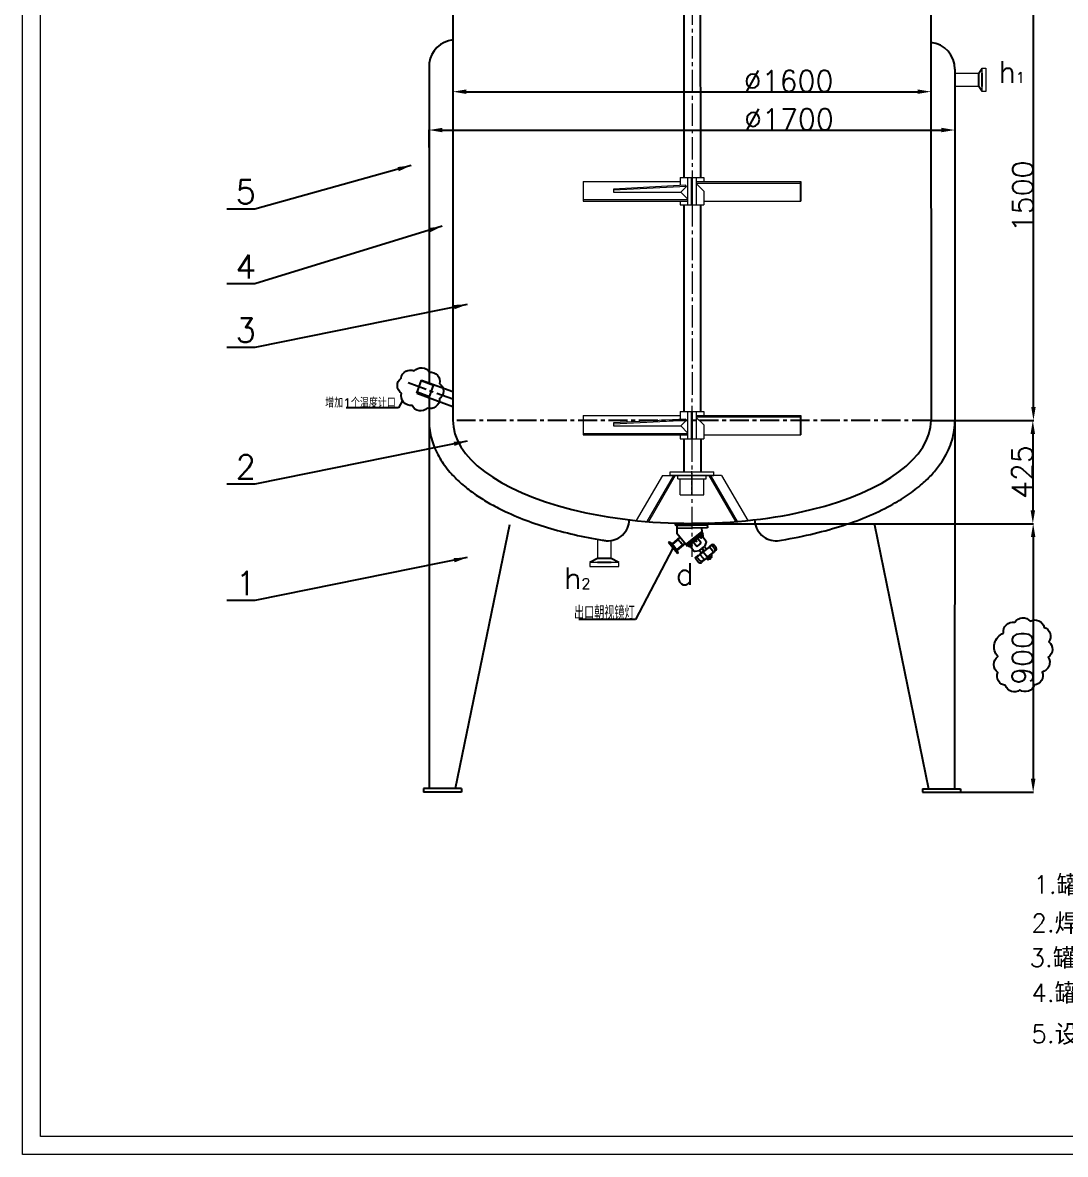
# Model space of a CAD drawing. Header units: millimetres. Extents: x 2158 to 10893, y 534 to 6317.
# Drawn here: x 2158 to 5648, y 534 to 4322 of the extents above; entities that cross this region are included whole.
import ezdxf

# ---------------------------------------------------------------- set-up
doc = ezdxf.new("R2010")
doc.units = ezdxf.units.MM
doc.header["$PDMODE"] = 3
for name, pattern in [('CENTER2', [1.125, 0.75, -0.125, 0.125, -0.125]), ('CENTERX2', [101.6, 63.5, -12.7, 12.7, -12.7]), ('点画线', [18, 12, -2, 2, -2])]:
    doc.linetypes.add(name, pattern=pattern)
for name, color, linetype, lineweight in [('EB0', 7, 'Continuous', 35), ('中心线', 1, 'CENTER2', 15), ('中心线层', 1, '点画线', 18), ('实线', 7, 'Continuous', 20), ('细实线层', 7, 'Continuous', 18)]:
    doc.layers.add(name, color=color, linetype=linetype, lineweight=lineweight)
for name, color, linetype in [('图层1', 2, 'Continuous'), ('点划线', 7, 'CENTERX2'), ('细实线', 7, 'Continuous')]:
    doc.layers.add(name, color=color, linetype=linetype)
doc.styles.get("Standard").update_dxf_attribs({"font": 'txt', "bigfont": 'gbcbig.shx'})
doc.dimstyles.new('ISO-25', dxfattribs={"dimtxt": 2.5, "dimasz": 2.5, "dimexe": 1.25, "dimexo": 0.625, "dimtad": 1, "dimtxsty": 'Standard', "dimcen": 2.5, "dimadec": 0, "dimazin": 0, "dimtfac": 1, "dimtmove": 0, "dimatfit": 3, "dimfxl": 0, "dimarcsym": 0})
pattern_1 = [(294.605025, (2215.4328, 1975.408), (0.72167718, 0.33048618), [])]

# ---------------------------------------------------------------- blocks, each defined once
blk = doc.blocks.new('*D4')
at = {"color": 0, "lineweight": -2, "transparency": 16777216}
for p, q in [((3518.3, 3904.2), (3518.3, 3963.8)), ((3563.3, 3962.6), (5233.3, 3962.6)), ((5278.3, 3963.2), (5278.3, 3963.8))]:
    blk.add_line(p, q, dxfattribs=at)
at = {"color": 0, "transparency": 16777216}
for points in [[(3563.3, 3970.1), (3563.3, 3955.1), (3518.3, 3962.6)], [(5233.3, 3970.1), (5233.3, 3955.1), (5278.3, 3962.6)]]:
    blk.add_solid(points, dxfattribs=at)
at = {"layer": 'Defpoints', "color": 0, "transparency": 16777216}
for p in [(5278.3, 3962.6), (5278.3, 3962.6), (3518.3, 3903.6)]:
    blk.add_point(p, dxfattribs=at)
at = {"color": 0, "transparency": 16777216, "insert": (4722.9, 3998.2), "char_height": 70, "attachment_point": 5}
blk.add_mtext('%%C1700', dxfattribs=at)
blk = doc.blocks.new('*D5')
at = {"color": 0, "lineweight": -2, "transparency": 16777216}
for p, q in [((3598.2, 4181.8), (3598.2, 4089.8)), ((5198.2, 4181.9), (5198.2, 4089.8)), ((3643.2, 4091), (5153.2, 4091))]:
    blk.add_line(p, q, dxfattribs=at)
at = {"color": 0, "transparency": 16777216}
for points in [[(3643.2, 4098.5), (3643.2, 4083.5), (3598.2, 4091)], [(5153.2, 4098.5), (5153.2, 4083.5), (5198.2, 4091)]]:
    blk.add_solid(points, dxfattribs=at)
at = {"layer": 'Defpoints', "color": 0, "transparency": 16777216}
for p in [(3598.2, 4182.4), (5198.2, 4182.5), (5198.2, 4091)]:
    blk.add_point(p, dxfattribs=at)
at = {"color": 0, "transparency": 16777216, "insert": (4721.6, 4126.7), "char_height": 70, "attachment_point": 5}
blk.add_mtext('%%C1600', dxfattribs=at)
blk = doc.blocks.new('*D6')
at = {"color": 0, "lineweight": -2, "transparency": 16777216}
for p, q in [((5198.9, 4490.7), (5542.3, 4490.7)), ((5541.1, 3035.7), (5541.1, 4445.7)), ((5278.9, 2990.7), (5542.3, 2990.7))]:
    blk.add_line(p, q, dxfattribs=at)
at = {"color": 0, "transparency": 16777216}
for points in [[(5533.6, 4445.7), (5548.6, 4445.7), (5541.1, 4490.7)], [(5533.6, 3035.7), (5548.6, 3035.7), (5541.1, 2990.7)]]:
    blk.add_solid(points, dxfattribs=at)
at = {"layer": 'Defpoints', "color": 0, "transparency": 16777216}
for p in [(5198.2, 4490.7), (5541.1, 4490.7), (5278.3, 2990.7)]:
    blk.add_point(p, dxfattribs=at)
at = {"color": 0, "transparency": 16777216, "insert": (5505.5, 3740.7), "char_height": 70, "attachment_point": 5, "rotation": 90}
blk.add_mtext('1500', dxfattribs=at)
blk = doc.blocks.new('*D7')
at = {"color": 0, "lineweight": -2, "transparency": 16777216}
for p, q in [((5198.9, 2990.7), (5540.2, 2990.7)), ((5539, 2945.7), (5539, 2690)), ((4422.5, 2645), (5540.2, 2645))]:
    blk.add_line(p, q, dxfattribs=at)
at = {"color": 0, "transparency": 16777216}
for points in [[(5531.5, 2945.7), (5546.5, 2945.7), (5539, 2990.7)], [(5531.5, 2690), (5546.5, 2690), (5539, 2645)]]:
    blk.add_solid(points, dxfattribs=at)
at = {"layer": 'Defpoints', "color": 0, "transparency": 16777216}
for p in [(5198.3, 2990.7), (4421.9, 2645), (5539, 2645)]:
    blk.add_point(p, dxfattribs=at)
at = {"color": 0, "transparency": 16777216, "insert": (5503.4, 2817.8), "char_height": 70, "attachment_point": 5, "rotation": 90}
blk.add_mtext('425', dxfattribs=at)
blk = doc.blocks.new('*D8')
at = {"color": 0, "lineweight": -2, "transparency": 16777216}
for p, q in [((4423.1, 2645), (5541.5, 2645)), ((5540.2, 2600), (5540.2, 1790.9)), ((5297.1, 1745.9), (5541.5, 1745.9))]:
    blk.add_line(p, q, dxfattribs=at)
at = {"color": 0, "transparency": 16777216}
for points in [[(5532.7, 2600), (5547.7, 2600), (5540.2, 2645)], [(5532.7, 1790.9), (5547.7, 1790.9), (5540.2, 1745.9)]]:
    blk.add_solid(points, dxfattribs=at)
at = {"layer": 'Defpoints', "color": 0, "transparency": 16777216}
for p in [(4422.5, 2645), (5296.5, 1745.9), (5540.2, 1745.9)]:
    blk.add_point(p, dxfattribs=at)
at = {"color": 0, "transparency": 16777216, "insert": (5504.6, 2195.5), "char_height": 70, "attachment_point": 5, "rotation": 90}
blk.add_mtext('900', dxfattribs=at)
blk = doc.blocks.new('A$C515A5597')
at = {"linetype": 'ByBlock'}
h = blk.add_hatch(color=0, dxfattribs=at)
h.paths.add_polyline_path([(66.3, 180.1), (68.8, 177.8), (76.6, 186.1), (74.1, 188.5)])
h.paths.add_polyline_path([(102.7, 219.2), (105.2, 216.8), (113.1, 225.2), (110.6, 227.5)])
h = blk.add_hatch(dxfattribs=at)
h.set_pattern_fill('ANSI31', color=0, scale=0.25, angle=-110.395, style=0)
h.set_pattern_definition(pattern_1)
edge = h.paths.add_edge_path()
edge.add_line((2.7, 180), (4.3, 178.5))
edge.add_line((4.3, 178.5), (24, 199.6))
edge.add_spline(control_points=[(24, 199.6), (24, 199.6), (23.5, 200.2), (22.8, 200.6), (22.2, 201)], knot_values=[66.304817, 66.304817, 66.304817, 66.304817, 66.606782, 70.531321, 70.531321, 70.531321, 70.531321], degree=3, periodic=0)
edge.add_line((22.2, 201), (2.7, 180))
h = blk.add_hatch(dxfattribs=at)
h.set_pattern_fill('ANSI31', color=0, scale=0.25, angle=-110.395, style=0)
h.set_pattern_definition(pattern_1)
edge = h.paths.add_edge_path()
edge.add_line((23.2, 160.9), (24.8, 159.4))
edge.add_line((24.8, 159.4), (46.5, 182.6))
edge.add_spline(control_points=[(46.5, 182.6), (45.5, 182.6), (44.4, 182.5), (43.4, 182.6)], knot_values=[8.507226, 8.507226, 8.507226, 8.507226, 13.943445, 13.943445, 13.943445, 13.943445], degree=3, periodic=0)
edge.add_line((43.4, 182.6), (23.2, 160.9))
at = {"color": 0, "linetype": 'ByBlock'}
for p, q in [((127.8, 275.5), (3.4, 254.9)), ((4, 251.4), (128.3, 272.4)), ((10.8, 249.1), (122.7, 268.1)), ((124.6, 256.9), (12.6, 238)), ((103.4, 253.3), (105.8, 239.3)), ((60.9, 177.8), (15.7, 220)), ((54.2, 184), (105.8, 239.3)), ((57.6, 180.9), (109.1, 236.2)), ((112.5, 233), (60.9, 177.8)), ((89.3, 221.6), (92.6, 218.5)), ((96, 215.5), (106.4, 226.6)), ((96.2, 210.9), (107.5, 200.4)), ((110.6, 227.5), (102.7, 219.2)), ((105.2, 216.8), (113.1, 225.2)), ((105.8, 239.3), (112.5, 233)), ((112.1, 221.3), (126.9, 207.5)), ((28.7, 207.9), (2.7, 180)), ((2.7, 180), (24.8, 159.4)), ((24, 199.6), (4.3, 178.5)), ((43.4, 182.6), (23.2, 160.9)), ((50.8, 187.2), (24.8, 159.4)), ((66.3, 180.1), (74.1, 188.5)), ((77.3, 195.4), (66.9, 184.3)), ((76.6, 186.1), (68.8, 177.8)), ((70.8, 201.7), (74.1, 198.6)), ((72.6, 178.9), (87.4, 165.1)), ((93.1, 185), (81.8, 195.6)), ((91.6, 164.3), (107.5, 169.8)), ((96.7, 138.5), (154.1, 200)), ((107.6, 195.9), (97.7, 185.2)), ((107.5, 169.8), (114.9, 177.7)), ((107.5, 169.8), (116.2, 161.6)), ((114.9, 177.7), (124.3, 168.9)), ((116.2, 179.2), (123.7, 187.1)), ((116.2, 179.2), (125.7, 170.4)), ((138.2, 183.8), (121.9, 166.3)), ((128, 203.3), (123.7, 187.1)), ((123.7, 187.1), (133.1, 178.3)), ((138.2, 183.8), (138.6, 183.4)), ((142.2, 189.5), (148, 195.8)), ((142.2, 188.3), (155.9, 175.6)), ((142.3, 151.7), (158.4, 168.9)), ((149.2, 195.8), (162.8, 183)), ((167.5, 187.5), (154.1, 200)), ((156.3, 164.3), (163.2, 171.7)), ((165.3, 176.3), (167.8, 179)), ((96.1, 140.2), (105, 149.7)), ((96.2, 139), (109.8, 126.3)), ((101.6, 143.8), (115, 131.2)), ((106.1, 149.7), (106.7, 149.2)), ((111.3, 156.4), (120.7, 166.4)), ((111.3, 155.3), (125, 142.5)), ((123.6, 129.3), (121.1, 126.7)), ((121.8, 166.5), (135.5, 153.7)), ((123.5, 131.5), (131.9, 140.5)), ((123.6, 129.3), (131, 137.3)), ((136.3, 142.9), (146.8, 154.1)), ((142.6, 138.7), (137.2, 143.8)), ((141.9, 139.4), (156.3, 154.9)), ((157.1, 154.2), (142.6, 138.7)), ((157.1, 154.2), (151.9, 159))]:
    blk.add_line(p, q, dxfattribs=at)
at = {"color": 0}
for p, q in [((3.4, 254.9), (4, 251.4)), ((128.3, 272.4), (122.7, 268.1)), ((122.7, 268.1), (124.6, 256.9)), ((127.8, 275.5), (128.3, 272.4)), ((4, 251.4), (10.8, 249.1)), ((10.8, 249.1), (15.7, 220))]:
    blk.add_line(p, q, dxfattribs=at)
for p, q in [((-8.3, 185), (-10.8, 182.3)), ((28, 146.1), (-10.8, 182.3)), ((-8.3, 185), (2.7, 180)), ((-8.3, 185), (30.6, 148.8)), ((13.7, 169.7), (24.8, 159.4)), ((30.6, 148.8), (24.8, 159.4)), ((30.6, 148.8), (28, 146.1))]:
    blk.add_line(p, q)
at = {"color": 0, "linetype": 'ByBlock'}
for points in [[(108.1, 216.9), (113.2, 222.4, 0.414214), (113.1, 225.2), (108.8, 229.2), (101, 220.8), (105.2, 216.8, 0.414214)], [(76.7, 183.3), (71.6, 177.9, -0.414214), (68.8, 177.8), (64.5, 181.7), (72.4, 190.1), (76.6, 186.1, -0.414214)]]:
    blk.add_lwpolyline(points, format="xyb", close=True, dxfattribs=at)
blk.add_lwpolyline([(153.5, 145.6), (151.1, 143), (148.7, 145.2), (151.1, 147.8)], close=True, dxfattribs=at)
blk.add_circle((90.4, 201.9), 1.2, dxfattribs=at)
for centre, radius, start, end in [((98.4, 213.3), 3.2, 136.9648, 226.9648), ((79.7, 193.2), 3.2, 46.9648, 136.9648), ((95.3, 187.4), 3.2, 226.9648, 316.9648), ((105.3, 198.1), 3.2, 316.9648, 46.9648), ((124.2, 204.6), 4, 342.3406, 46.9648), ((142.8, 188.9), 0.8, 136.9648, 226.9648), ((148.6, 195.2), 0.8, 46.9648, 136.9648), ((150.4, 169.7), 8, 316.9648, 46.9648), ((157.4, 177.2), 8, 316.9648, 46.9648), ((163.4, 183.1), 6, 316.9648, 46.9648), ((90.1, 168.1), 4, 226.9648, 291.589), ((96.7, 139.6), 0.8, 136.9648, 226.9648), ((105.6, 149.1), 0.8, 46.9648, 136.9648), ((115.3, 132.1), 8, 226.9648, 316.9648), ((111.9, 155.9), 0.8, 136.9648, 226.9648), ((119.1, 135.6), 6, 226.9648, 316.9648), ((121.3, 165.9), 0.8, 46.9648, 136.9648), ((117.8, 134.8), 8, 316.9648, 353.8127), ((130.5, 148.4), 8, 226.9648, 316.9648), ((128, 139.5), 3.83, 323.6899, 11.8357), ((140.9, 159.6), 8, 226.9648, 316.9648), ((143.7, 156.4), 3.83, 323.6899, 11.8357), ((153.3, 160.5), 2, 136.9648, 226.9648), ((150.4, 169.7), 8, 280.1169, 316.9648)]:
    blk.add_arc(centre, radius, start, end, dxfattribs=at)
blk.add_open_spline([(46.5, 182.6), (44.8, 182.6), (39.4, 181.9), (35.9, 189.8), (27.6, 192.8), (25.4, 198.7), (22.8, 200.6), (22.2, 201)], degree=3, knots=[8.507226, 8.507226, 8.507226, 8.507226, 17.7833, 34.239815, 53.170281, 66.606782, 70.531321, 70.531321, 70.531321, 70.531321], dxfattribs=at)

msp = doc.modelspace()

# ---------------------------------------------------------------- linework, layer by layer
at = {"ltscale": 150}
for p, q in [((4371.503, 4827.483), (4371.503, 3803.465)), ((4425.659, 4827.483), (4426.432, 3803.465)), ((4371.503, 3711.945), (4371.503, 3020.463)), ((4426.525, 3711.945), (4427.367, 3020.463)), ((4371.503, 2928.942), (4371.503, 2818.588)), ((4427.46, 2928.942), (4427.717, 2818.588))]:
    msp.add_line(p, q, dxfattribs=at)
for p, q in [((3598.226, 4490.675), (3598.323, 2990.671)), ((5198.228, 4490.675), (5198.319, 2990.671)), ((3518.245, 4186.667), (3518.315, 3116.492)), ((5357.885, 4153.104), (5369.773, 4169.759)), ((5278.248, 4166.539), (5278.319, 2990.676)), ((5357.869, 4107.846), (5357.885, 4153.104)), ((5369.752, 4107.842), (5369.767, 4153.1)), ((5369.746, 4091.183), (5357.869, 4107.846)), ((4763.091, 3725.02), (4763.091, 3790.391)), ((3493.521, 3125.639), (3598.318, 3086.977)), ((3477.503, 3082.209), (3598.32, 3037.649)), ((3518.318, 3067.156), (3518.323, 2990.666)), ((4763.091, 2942.017), (4763.091, 3007.388)), ((5028.319, 2990.671), (5028.319, 2990.661)), ((3787.254, 2641.616), (3605.907, 1758.036)), ((5008.7, 2641.293), (5190.109, 1757.474)), ((4082.324, 2528.285), (4056.301, 2515.362)), ((4127.582, 2528.285), (4082.324, 2528.285)), ((4127.582, 2515.362), (4082.324, 2515.362)), ((4153.606, 2515.362), (4127.582, 2528.285)), ((3626.545, 1758.067), (3499.491, 1758.067)), ((3626.565, 1746.503), (3499.499, 1746.503)), ((5169.452, 1745.941), (5296.518, 1745.941)), ((5169.472, 1757.505), (5296.526, 1757.505))]:
    msp.add_line(p, q)
for centre, radius, start, end in [((3607.393, 4174.823), 89.931, 95.841434, 172.432095), ((5187.996, 4166.239), 90.253, 0.189976, 83.481003), ((4116.392, 2659.75), 72.167, 266.666196, 358.609429), ((4680.211, 2659.75), 72.167, 181.379528, 273.333804)]:
    msp.add_arc(centre, radius, start, end)
msp.add_ellipse((4398.318, 2990.63), major_axis=(-800.001, -0.042), ratio=0.43085464, start_param=6.27918973, end_param=9.42477796)
for points, knots in [([(3518.326, 2992.703), (3518.239, 2983.247), (3518.741, 2973.786), (3520.901, 2955.001), (3522.56, 2945.679), (3526.97, 2927.299), (3529.72, 2918.242), (3536.225, 2900.482), (3539.978, 2891.779), (3548.39, 2874.773), (3553.05, 2866.469), (3563.188, 2850.277), (3568.666, 2842.387), (3580.371, 2827.014), (3586.597, 2819.531), (3603.667, 2800.595), (3615.046, 2789.443), (3639.406, 2768.041), (3652.388, 2757.79), (3679.844, 2738.117), (3694.32, 2728.695), (3724.675, 2710.638), (3740.555, 2702.003), (3780.881, 2681.883), (3806.032, 2670.807), (3858.782, 2650.238), (3886.38, 2640.747), (3943.7, 2623.387), (3973.42, 2615.52), (4034.615, 2601.465), (4066.088, 2595.277), (4102.874, 2589.187), (4107.528, 2588.436), (4112.196, 2587.704)], [6.27918973, 6.27918973, 6.27918973, 6.27918973, 6.33268047, 6.33268047, 6.38617122, 6.38617122, 6.43966196, 6.43966196, 6.4931527, 6.4931527, 6.54664345, 6.54664345, 6.60013419, 6.60013419, 6.65362493, 6.65362493, 6.73907587, 6.73907587, 6.82452681, 6.82452681, 6.90997775, 6.90997775, 6.99542869, 6.99542869, 7.1183239, 7.1183239, 7.24121911, 7.24121911, 7.36411432, 7.36411432, 7.48700952, 7.48700952, 7.50474787, 7.50474787, 7.50474787, 7.50474787]), ([(4684.226, 2587.694), (4722.062, 2593.627), (4759.019, 2600.749), (4828.496, 2616.824), (4861.149, 2625.648), (4923.815, 2645.269), (4953.828, 2656.065), (5010.787, 2679.581), (5037.735, 2692.299), (5082.906, 2716.81), (5101.776, 2728.237), (5137.203, 2752.373), (5153.762, 2765.082), (5180.872, 2788.854), (5191.933, 2799.633), (5212.409, 2822.114), (5221.825, 2833.818), (5237.043, 2855.694), (5243.188, 2865.683), (5254.154, 2886.277), (5258.974, 2896.882), (5267.114, 2918.632), (5270.432, 2929.779), (5275.402, 2952.447), (5277.052, 2963.968), (5278.152, 2980.585), (5278.319, 2985.63), (5278.319, 2990.676)], [8.202892, 8.202892, 8.202892, 8.202892, 8.34667787, 8.34667787, 8.48232556, 8.48232556, 8.61797325, 8.61797325, 8.75362094, 8.75362094, 8.86082178, 8.86082178, 8.96802261, 8.96802261, 9.05078478, 9.05078478, 9.13354695, 9.13354695, 9.19922023, 9.19922023, 9.26489352, 9.26489352, 9.33056681, 9.33056681, 9.39624009, 9.39624009, 9.42477796, 9.42477796, 9.42477796, 9.42477796])]:
    msp.add_open_spline(points, degree=3, knots=knots)
at = {"layer": 'EB0', "color": 7, "linetype": 'Continuous', "lineweight": 18}
for p, q in [((4299.239, 2806.588), (4211.963, 2655.42)), ((4336.582, 2806.588), (4247.404, 2652.128)), ((4342.127, 2806.588), (4252.701, 2651.697)), ((4299.239, 2806.588), (4471.683, 2806.588)), ((4325.016, 2806.588), (4325.016, 2818.588)), ((4325.016, 2818.588), (4471.683, 2818.588)), ((4497.459, 2806.588), (4325.016, 2806.588)), ((4350.782, 2794.588), (4350.782, 2806.588)), ((4445.917, 2794.588), (4445.917, 2806.588)), ((4454.572, 2806.588), (4543.988, 2651.714)), ((4460.117, 2806.588), (4549.285, 2652.145)), ((4471.683, 2806.588), (4471.683, 2818.588)), ((4497.459, 2806.588), (4584.724, 2655.441)), ((4350.782, 2794.588), (4445.917, 2794.588)), ((4358.349, 2741.254), (4358.349, 2794.588)), ((4438.349, 2741.254), (4438.349, 2794.588)), ((4358.349, 2741.254), (4438.349, 2741.254))]:
    msp.add_line(p, q, dxfattribs=at)
at = {"layer": '中心线', "ltscale": 100}
msp.add_line((4398.852, 5739.265), (4398.302, 2533.909), dxfattribs=at)
at = {"layer": '中心线层', "linetype": '点画线', "lineweight": 18}
msp.add_line((4398.349, 2739.254), (4398.349, 2820.588), dxfattribs=at)
at = {"layer": '图层1'}
for points in [[(3425.851, 3081.686, -0.52056705), (3424.865, 3131.963, -0.52056705), (3424.865, 3131.963, -0.52056705), (3468.763, 3156.116, -0.52056705), (3468.763, 3156.116, -0.52056705), (3519.567, 3151.679, -0.52056705), (3519.567, 3151.679, -0.52056705), (3553.6, 3113.725, -0.52056705), (3553.6, 3113.725, -0.52056705), (3553.6, 3063.448, -0.52056705), (3553.6, 3063.448, -0.52056705), (3512.168, 3031.901, -0.52056705), (3512.168, 3031.901, -0.52056705), (3461.858, 3040.281, -0.52056705), (3461.858, 3040.281, -0.52056705)], [(5441.111, 2278.837, -0.52056705), (5478.908, 2314.892, -0.52056705), (5478.908, 2314.892, -0.52056705), (5530.449, 2318.326, -0.52056705), (5530.449, 2318.326, -0.52056705), (5576.836, 2297.723, -0.52056705), (5576.836, 2297.723, -0.52056705), (5592.299, 2249.649, -0.52056705), (5592.299, 2249.649, -0.52056705), (5590.581, 2198.142, -0.52056705), (5590.581, 2198.142, -0.52056705), (5569.964, 2148.351, -0.52056705), (5569.964, 2148.351, -0.52056705), (5544.193, 2105.428, -0.52056705), (5544.193, 2105.428, -0.52056705), (5496.088, 2088.259, -0.52056705), (5496.088, 2088.259, -0.52056705), (5447.983, 2103.711, -0.52056705), (5447.983, 2103.711, -0.52056705), (5422.212, 2146.634, -0.52056705), (5422.212, 2146.634, -0.52056705), (5422.212, 2199.858, -0.52056705), (5422.212, 2199.858, -0.52056705)]]:
    msp.add_lwpolyline(points, format="xyb", close=True, dxfattribs=at)
at = {"layer": '实线'}
for p, q in [((2158.211, 533.855), (2158.211, 6316.817)), ((2218.451, 594.094), (2218.451, 6256.578)), ((10832.655, 594.094), (2218.451, 594.094)), ((10892.894, 533.855), (2158.211, 533.855))]:
    msp.add_line(p, q, dxfattribs=at)
for points in [[(5369.746, 4091.183), (5369.773, 4169.759), (5381.99, 4169.754), (5381.963, 4091.178)], [(4153.606, 2515.362), (4056.301, 2515.362), (4056.301, 2501.855), (4153.606, 2501.855)]]:
    msp.add_lwpolyline(points, close=True, dxfattribs=at)
for points in [[(5278.925, 4153.141), (5357.885, 4153.104)], [(5357.869, 4107.846), (5278.906, 4107.883)], [(4082.324, 2592.627), (4082.324, 2528.285)], [(4127.582, 2528.285), (4127.582, 2588.455)], [(4082.324, 2515.362), (4127.582, 2515.362)]]:
    msp.add_lwpolyline(points, dxfattribs=at)
at = {"layer": '点划线'}
for p, q in [((3448.836, 3117.451), (3598.318, 3062.465)), ((5198.319, 2990.671), (3598.323, 2990.671))]:
    msp.add_line(p, q, dxfattribs=at)
at = {"layer": '细实线'}
for p, q in [((3477.503, 3082.209), (3493.521, 3125.639)), ((3533.463, 3107.608), (3492.449, 3122.735)), ((3518.516, 3067.083), (3534.534, 3110.512)), ((3519.669, 3070.109), (3478.63, 3085.165)), ((3518.323, 2991.233), (3519.057, 1758.067)), ((5278.319, 2990.671), (5276.96, 1757.505)), ((3499.491, 1758.067), (3499.499, 1746.503)), ((3626.545, 1758.067), (3626.565, 1746.503)), ((5169.472, 1757.505), (5169.452, 1745.941)), ((5296.526, 1757.505), (5296.518, 1745.941))]:
    msp.add_line(p, q, dxfattribs=at)
at = {"layer": '细实线层', "linetype": 'Continuous', "lineweight": 18}
for p, q in [((4033.608, 3790.391), (4033.608, 3725.02)), ((4033.608, 3790.391), (4359.126, 3790.391)), ((4359.126, 3803.465), (4437.572, 3803.465)), ((4359.126, 3803.465), (4359.126, 3776.896)), ((4412.876, 3788.323), (4414.287, 3790.391)), ((4414.287, 3790.391), (4763.091, 3790.391)), ((4437.572, 3803.465), (4437.572, 3790.391)), ((4376.218, 3777.792), (4135.599, 3765.176)), ((4135.599, 3765.176), (4135.599, 3755.091)), ((4135.599, 3755.091), (4360.913, 3755.091)), ((4380.199, 3773.811), (4135.818, 3760.998)), ((4360.975, 3755.153), (4379.916, 3774.094)), ((4360.975, 3755.153), (4383.822, 3732.306)), ((4379.916, 3774.094), (4376.218, 3777.792)), ((4412.876, 3785.161), (4763.091, 3785.161)), ((4437.572, 3758.409), (4412.876, 3783.105)), ((4437.572, 3758.409), (4437.572, 3711.945)), ((4033.608, 3730.249), (4383.822, 3730.249)), ((4033.608, 3725.02), (4382.412, 3725.02)), ((4359.126, 3725.02), (4359.126, 3711.945)), ((4383.822, 3727.088), (4382.412, 3725.02)), ((4437.572, 3725.02), (4763.091, 3725.02)), ((4359.126, 3711.945), (4437.572, 3711.945)), ((4033.608, 3007.388), (4033.608, 2942.017)), ((4033.608, 3007.388), (4359.126, 3007.388)), ((4376.218, 2994.789), (4135.599, 2982.174)), ((4359.126, 3020.463), (4437.572, 3020.463)), ((4359.126, 3020.463), (4359.126, 2993.893)), ((4379.916, 2991.091), (4376.218, 2994.789)), ((4412.876, 3005.32), (4414.287, 3007.388)), ((4412.876, 3002.159), (4763.091, 3002.159)), ((4437.572, 2975.406), (4412.876, 3000.102)), ((4414.287, 3007.388), (4763.091, 3007.388)), ((4437.572, 3020.463), (4437.572, 3007.388)), ((4135.599, 2982.174), (4135.599, 2972.088)), ((4135.599, 2972.088), (4360.913, 2972.088)), ((4380.199, 2990.808), (4135.818, 2977.996)), ((4360.975, 2972.15), (4379.916, 2991.091)), ((4360.975, 2972.15), (4383.822, 2949.303)), ((4437.572, 2975.406), (4437.572, 2928.942)), ((4033.608, 2947.246), (4383.822, 2947.246)), ((4033.608, 2942.017), (4382.412, 2942.017)), ((4359.126, 2942.017), (4359.126, 2928.942)), ((4359.126, 2928.942), (4437.572, 2928.942)), ((4383.822, 2944.085), (4382.412, 2942.017)), ((4437.572, 2942.017), (4763.091, 2942.017))]:
    msp.add_line(p, q, dxfattribs=at)
at = {"layer": '细实线层'}
for p, q in [((4383.822, 3803.465), (4383.822, 3711.945)), ((4396.412, 3711.945), (4396.412, 3803.465)), ((4400.286, 3711.945), (4400.286, 3803.465)), ((4412.876, 3803.465), (4412.876, 3711.945)), ((4383.822, 3020.463), (4383.822, 2928.942)), ((4396.412, 2928.942), (4396.412, 3020.463)), ((4400.286, 2928.942), (4400.286, 3020.463)), ((4412.876, 3020.463), (4412.876, 2928.942))]:
    msp.add_line(p, q, dxfattribs=at)

# ---------------------------------------------------------------- block references
at = {"xscale": 0.9, "yscale": 0.9, "zscale": 0.9, "rotation": 351.8944221046206}
msp.add_blockref('A$C515A5597', (4306.234, 2417.972), dxfattribs=at)

# ---------------------------------------------------------------- texts
at = {"insert": (5512.394, 4193.256), "char_height": 72.287, "width": 2088.30986, "attachment_point": 3, "rotation": 359.980336}
msp.add_mtext('h{\\H0.48418x;1}', dxfattribs=at)
at = {"color": 3, "char_height": 80, "attachment_point": 1}
for s, insert in [('5', (2870.847, 3795.834)), ('4', (2870.847, 3545.294)), ('3', (2870.847, 3332.585)), ('2', (2870.847, 2875.114)), ('1', (2870.847, 2485.399))]:
    msp.add_mtext_dynamic_manual_height_columns(s, width=280.82444, gutter_width=12.5, heights=[0], dxfattribs=dict(at, insert=insert))
at = {"attachment_point": 1}
for s, insert, char_height, width in [('d', (4344.198, 2512.382), 72.287, 2088.30986), ('h{\\H0.48418x;2}', (3969.516, 2498.742), 72.287, 2088.30986), ('1.{\\fSimSun|b0|i0|c134|p54;罐体全部采用不锈钢材料}316L{\\fSimSun|b0|i0|c134|p54;制造。}', (5540.887, 1467.264), 60.4113, 1951.57313), ('2.{\\fSimSun|b0|i0|c134|p54;焊缝不得有裂纹，砂眼等缺陷。}', (5534.049, 1338.585), 60.4113, 1269.59017), ('3.{\\fSimSun|b0|i0|c134|p54;罐体须光滑，平整无凹陷,内抛光处理,外表面\\fSimSun|b0|i0|c134|p6;亚\\fSimSun|b0|i0|c134|p54;光处理。}', (5528.066, 1221.991), 60.411302, 2301.03159), ('4.{\\fSimSun|b0|i0|c134|p54;罐体具体结构尺寸按常规制造，罐体直径按}%%C1600{\\fSimSun|b0|i0|c134|p54;制作。}', (5534.165, 1104.958), 60.4113, 2300.51038), ('5.{\\fSimSun|b0|i0|c134|p54;设备制作应符合}GMP{\\fSimSun|b0|i0|c134|p54;认证标准。}', (5534.306, 967.357), 60.4113, 1272.28781)]:
    msp.add_mtext(s, dxfattribs=dict(at, insert=insert, char_height=char_height, width=width))
at = {"layer": '图层1', "attachment_point": 9}
for s, insert, char_height in [('增加1个温度计口', (3406.777, 3033.353), 30), ('出口朝视镜灯', (4206.256, 2324.578), 45)]:
    msp.add_mtext(s, dxfattribs=dict(at, insert=insert, char_height=char_height))

# ---------------------------------------------------------------- dimensions: what is measured, and where the dimension line sits
at = {"color": 3}
for base, p1, p2, text, picture, middle in [((5541.081, 4490.675), (5278.319, 2990.676), (5198.228, 4490.675), '1500', '*D6', (5505.456, 3740.676)), ((5538.997, 2645.014), (5198.319, 2990.671), (4421.867, 2645.014), '425', '*D7', (5503.372, 2817.843)), ((5540.247, 1745.941), (4422.492, 2645.014), (5296.518, 1745.941), '900', '*D8', (5504.622, 2195.477))]:
    dim = msp.add_linear_dim(base=base, p1=p1, p2=p2, angle=90, text=text, dimstyle='ISO-25', override={"dimtxt": 70, "dimasz": 45, "dimfxl": 2}, dxfattribs=at)
    dim.commit()
    dim.dimension.update_dxf_attribs({"geometry": picture, "text_midpoint": middle})
for base, p1, p2, text, picture, middle in [((5198.247, 4091.045), (3598.246, 4182.385), (5198.247, 4182.482), '%%C1600', '*D5', (4721.57, 4091.045)), ((5278.26, 3962.598), (3518.264, 3903.561), (5278.26, 3962.598), '%%C1700', '*D4', (4722.889, 3962.598))]:
    dim = msp.add_linear_dim(base=base, p1=p1, p2=p2, text=text, dimstyle='ISO-25', override={"dimtxt": 70, "dimasz": 45, "dimfxl": 2}, dxfattribs=at)
    dim.commit()
    dim.dimension.update_dxf_attribs({"geometry": picture, "text_midpoint": middle, "dimtype": 160})

# ---------------------------------------------------------------- leaders
for points in [[(3458.268, 3843.755), (2934.956, 3698.239), (2841.883, 3698.239)], [(3562.205, 3640.641), (2934.956, 3447.699), (2841.883, 3447.699)], [(3646.424, 3378.812), (2934.956, 3234.99), (2841.883, 3234.99)], [(3646.424, 2921.342), (2934.956, 2777.519), (2841.883, 2777.519)], [(3646.424, 2531.626), (2934.956, 2387.804), (2841.883, 2387.804)]]:
    msp.add_leader(points, dimstyle='ISO-25', override={"dimtxt": 70, "dimasz": 45, "dimfxl": 2}, dxfattribs=at)
at = {"layer": '图层1', "annotation_type": 0, "has_hookline": 1, "hookline_direction": 1}
for points, text_width in [([(3429.413, 3056.726), (3416.482, 3032.728), (3407.402, 3032.728)], 165.919), ([(4334.728, 2563.165), (4208.86, 2323.953), (4206.881, 2323.953)], 186.618)]:
    msp.add_leader(points, dimstyle='ISO-25', override={"dimgap": 0.625, "dimtad": 1, "dimfxl": 2}, dxfattribs=dict(at, text_width=text_width))

doc.saveas('drawing.dxf')
